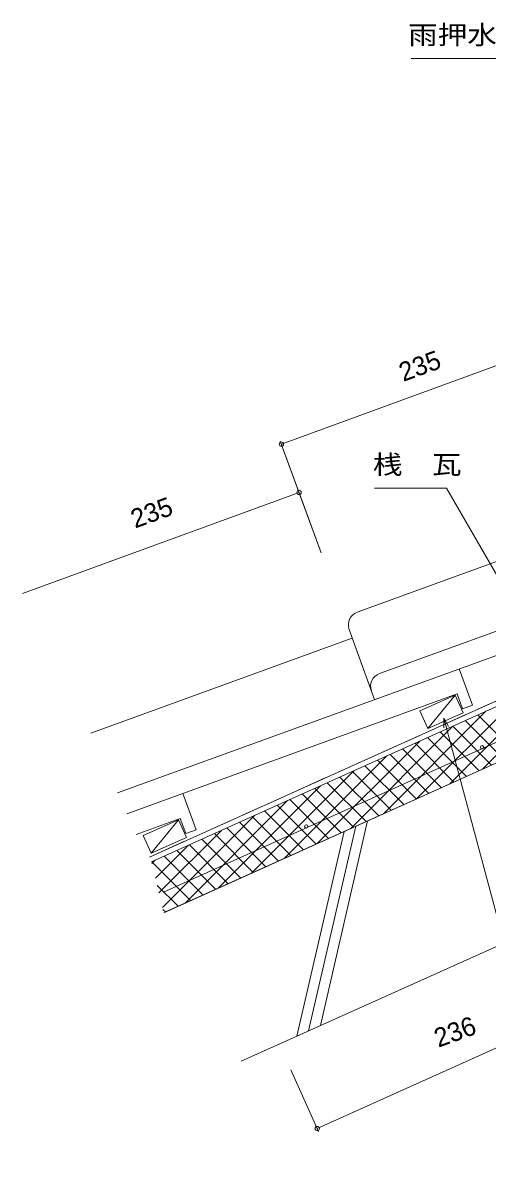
# Model space of a CAD drawing. Units: millimetres, scale not verified. Extents: x -512 to 518, y -514 to 514.
# Drawn here: x -512 to -151, y -514 to 367 of the extents above; entities that cross this region are included whole.
import ezdxf
from ezdxf.enums import TextEntityAlignment as Align

# ---------------------------------------------------------------- set-up
doc = ezdxf.new("R2010")
doc.units = ezdxf.units.MM
doc.header["$LTSCALE"] = 10
doc.linetypes.add('DASHED3', pattern=[4, 3, -1])
for name, color, linetype, lineweight in [('0-0_LAYER001', 2, 'Continuous', 18), ('0-1_LAYER003', 7, 'Continuous', 18), ('0-2_LAYER004', 7, 'Continuous', 18), ('0-3_LAYER005', 2, 'Continuous', 18), ('0-5_LAYER008', 2, 'Continuous', 18)]:
    doc.layers.add(name, color=color, linetype=linetype, lineweight=lineweight)
doc.styles.add('2', font='')
doc.styles.get('2').set_extended_font_data('2')

msp = doc.modelspace()

# ---------------------------------------------------------------- linework, layer by layer
at = {"layer": '0-0_LAYER001'}
for p, q in [((-310.81, 39.95), (-90.07, 120.56)), ((-311.67, 42.3), (-293.66, -7.02)), ((-512.02, -76.11), (-297.09, 2.37)), ((-297.95, 4.72), (-279.94, -44.59)), ((-175.66, -155.13), (-196.87, -181.12)), ((-184.49, -172.98), (-93.29, -513.38)), ((-390.87, -251.99), (-412.07, -277.98)), ((-282.87, -491.97), (-67.66, -395.11)), ((-281.84, -494.25), (-303.39, -446.37))]:
    msp.add_line(p, q, dxfattribs=at)
at = {"layer": '0-0_LAYER001', "color": 4}
for p, q in [((-234.54, -138.42), (256.18, 39.61)), ((-251.86, -90.68), (-40.88, -14.14)), ((-438.2, -231.12), (40.98, -57.27)), ((-258.11, -104.02), (-238.31, -158.6)), ((-459.09, -184.68), (-255.73, -110.9)), ((-252.08, -120.64), (-238.31, -158.6)), ((-162.16, -163.06), (-172.51, -134.73)), ((-387.35, -231.48), (-174.22, -154.15)), ((-174.22, -154.15), (-169.96, -165.89)), ((-162.16, -163.06), (-169.96, -165.89)), ((-430.92, -247.29), (-387.35, -231.48)), ((-377.01, -259.81), (-387.35, -231.48)), ((-423.64, -263.46), (-389.42, -251.04)), ((-389.42, -251.04), (-385.16, -262.77)), ((-377.01, -259.81), (-385.16, -262.77))]:
    msp.add_line(p, q, dxfattribs=at)
at = {"layer": '0-0_LAYER001', "color": 7}
msp.add_line((-297.09, 2.37), (-512.02, -76.11), dxfattribs=at)
at = {"layer": '0-0_LAYER001', "color": 1}
for p, q in [((-154.33, -212.69), (-74.57, -132.94)), ((-180.04, -224.26), (-100.29, -144.51)), ((-205.75, -235.83), (-126, -156.08)), ((-231.46, -247.4), (-151.71, -167.65)), ((-167.82, -174.9), (-137.56, -205.15)), ((-158.06, -170.51), (-127.81, -200.76)), ((-257.18, -258.97), (-177.43, -179.22)), ((-187.32, -183.68), (-157.07, -213.93)), ((-177.57, -179.29), (-147.32, -209.54)), ((-282.89, -270.55), (-203.14, -190.79)), ((-206.83, -192.45), (-176.58, -222.7)), ((-197.07, -188.06), (-166.82, -218.32)), ((-308.6, -282.12), (-228.85, -202.36)), ((-226.33, -201.23), (-196.08, -231.48)), ((-216.58, -196.84), (-186.33, -227.09)), ((-245.84, -210.01), (-215.59, -240.26)), ((-236.09, -205.62), (-205.84, -235.87)), ((-334.32, -293.69), (-254.56, -213.94)), ((-265.35, -218.79), (-235.1, -249.04)), ((-255.59, -214.4), (-225.34, -244.65)), ((-360.03, -305.26), (-280.28, -225.51)), ((-284.85, -227.57), (-254.6, -257.82)), ((-275.1, -223.18), (-244.85, -253.43)), ((-385.74, -316.83), (-305.99, -237.08)), ((-304.36, -236.34), (-274.11, -266.59)), ((-294.61, -231.95), (-264.36, -262.2)), ((-323.87, -245.12), (-293.62, -275.37)), ((-314.11, -240.73), (-283.86, -270.98)), ((-403.28, -320.22), (-331.7, -248.65)), ((-343.37, -253.9), (-313.12, -284.15)), ((-333.62, -249.51), (-303.37, -279.76)), ((-406.03, -308.83), (-357.42, -260.22)), ((-362.88, -262.68), (-332.63, -292.93)), ((-353.13, -258.29), (-322.88, -288.54)), ((-408.77, -297.43), (-383.13, -271.79)), ((-382.39, -271.45), (-352.13, -301.71)), ((-372.63, -267.07), (-342.38, -297.32)), ((-401.89, -280.23), (-371.64, -310.48)), ((-392.14, -275.84), (-361.89, -306.09)), ((-411.64, -284.62), (-381.39, -314.87)), ((-411.52, -286.04), (-408.84, -283.36)), ((-407.44, -302.97), (-391.15, -319.26)), ((-402.94, -321.61), (-400.9, -323.65))]:
    msp.add_line(p, q, dxfattribs=at)
at = {"layer": '0-0_LAYER001', "color": 7}
msp.add_lwpolyline([(-296.51, 0.78), (-279.94, -44.59), (-311.4, 41.54)], dxfattribs=at)
at = {"layer": '0-0_LAYER001'}
for points in [[(-117.58, -106.31), (-182.32, 5.82), (-222.82, 5.82)], [(-184.49, -180.48), (-184.49, -172.98), (-180.74, -179.48)]]:
    msp.add_lwpolyline(points, dxfattribs=at)
for points in [[(-196.87, -181.12), (-169.51, -168.81), (-175.66, -155.13), (-203.02, -167.44)], [(-412.07, -277.98), (-384.72, -265.67), (-390.87, -251.99), (-418.23, -264.3)]]:
    msp.add_lwpolyline(points, close=True, dxfattribs=at)
for centre in [(-310.81, 39.95), (-297.09, 2.37), (-282.87, -491.97)]:
    msp.add_circle(centre, 1.7, dxfattribs=at)
at = {"layer": '0-0_LAYER001', "color": 4}
for centre in [(-248.34, -100.47), (-231.02, -148.21)]:
    msp.add_arc(centre, 10.4, 109.94091, 199.94091, dxfattribs=at)
at = {"layer": '0-1_LAYER003'}
for p, q in [((-310.81, 39.95), (-90.07, 120.56)), ((-411.84, -284.71), (271.08, 22.6)), ((-400.9, -323.65), (274.69, -19.64)), ((-196.87, -181.12), (-175.66, -155.13)), ((274.69, -162.19), (-342.08, -439.74)), ((-184.49, -172.98), (-184.49, -180.48)), ((-184.49, -172.98), (-180.74, -179.48)), ((-184.49, -172.98), (-93.23, -513.57)), ((-93.29, -513.37), (-184.49, -172.98)), ((-282.87, -491.97), (362.76, -201.4)), ((-418.23, -264.3), (-390.87, -251.99)), ((-243.73, -252.92), (-280.44, -412)), ((-262.05, -261.17), (-298.76, -420.24)), ((-289.6, -416.12), (-252.89, -257.05)), ((-303.39, -446.37), (-281.84, -494.25))]:
    msp.add_line(p, q, dxfattribs=at)
at = {"layer": '0-1_LAYER003', "color": 2}
msp.add_line((-411.84, -284.71), (274.69, 24.23), dxfattribs=at)
at = {"layer": '0-1_LAYER003'}
for points in [[(271.62, 274.23), (271.62, 27.24), (-413.48, -281.06)], [(-117.58, -106.31), (-182.32, 5.82), (-222.82, 5.82)], [(-418.23, -264.3), (-412.07, -277.98), (-390.87, -251.99), (-384.72, -265.67), (-412.07, -277.98)]]:
    msp.add_lwpolyline(points, dxfattribs=at)
msp.add_lwpolyline([(-203.02, -167.44), (-196.87, -181.12), (-169.51, -168.81), (-175.66, -155.13)], close=True, dxfattribs=at)
at = {"layer": '0-2_LAYER004'}
for p, q in [((-114.2, 339.74), (-209.96, 339.74)), ((-222.82, 5.82), (-238.46, 5.82))]:
    msp.add_line(p, q, dxfattribs=at)
at = {"layer": '0-2_LAYER004', "color": 2, "linetype": 'DASHED3'}
msp.add_line((-413.48, -281.06), (271.62, 27.24), dxfattribs=at)
at = {"layer": '0-2_LAYER004', "color": 3}
msp.add_line((-402.61, -308.35), (260.88, -9.78), dxfattribs=at)
for centre in [(-154.73, -195.59), (-291.52, -257.14)]:
    msp.add_circle(centre, 1.3, dxfattribs=at)
at = {"layer": '0-3_LAYER005'}
for p, q in [((-342.08, -439.74), (274.69, -162.19)), ((-243.73, -252.92), (-280.44, -412)), ((-262.05, -261.17), (-298.76, -420.24)), ((-252.89, -257.05), (-289.6, -416.12))]:
    msp.add_line(p, q, dxfattribs=at)
at = {"layer": '0-5_LAYER008'}
msp.add_line((-402.3, -324.28), (274.69, -19.64), dxfattribs=at)

# ---------------------------------------------------------------- texts
at = {"layer": '0-0_LAYER001', "color": 7, "style": '2', "width": 1.15}
for s, p in [('雨押水切カラー鋼板0.35ｍｍ以上', (-212.24, 346.3)), ('桟\u3000瓦\u3000', (-239.6, 12.34))]:
    msp.add_text(s, height=14.66, dxfattribs=at).set_placement(p, align=Align.BOTTOM_LEFT)
at = {"layer": '0-2_LAYER004', "style": '2'}
for s, p in [('235', (-214.52, 84.14)), ('235', (-423.1, -29.84)), ('236', (-187.17, -433.32))]:
    msp.add_text(s, height=14.66, rotation=20.061, dxfattribs=at).set_placement(p, align=Align.BOTTOM_LEFT)

doc.saveas('drawing.dxf')
